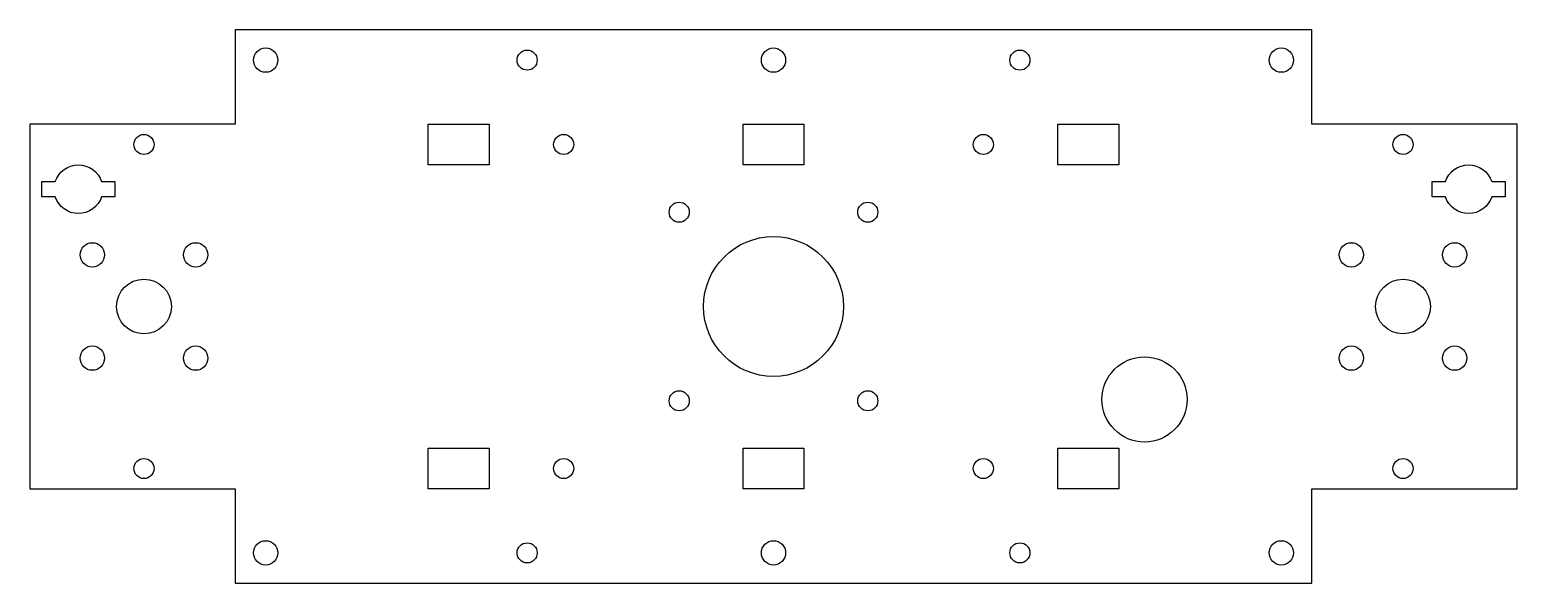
# Model space of a CAD drawing. Header units: millimetres. Extents: x -122 to 122, y -46 to 46.
import ezdxf

# ---------------------------------------------------------------- set-up
doc = ezdxf.new("R2010")
doc.units = ezdxf.units.MM

msp = doc.modelspace()

# ---------------------------------------------------------------- linework, layer by layer
for points in [[(88.5, 30), (88.5, 45.5), (-88.5, 45.5), (-88.5, 30), (-122.28, 30), (-122.28, -30), (-88.5, -30), (-88.5, -45.5), (88.5, -45.5), (88.5, -30), (122.28, -30), (122.28, 30)], [(-46.75, 30), (-46.75, 23.28), (-56.75, 23.28), (-56.75, 30)], [(5, 30), (5, 23.28), (-5, 23.28), (-5, 30)], [(46.75, 23.28), (46.75, 30), (56.75, 30), (56.75, 23.28)], [(-46.75, -23.28), (-46.75, -30), (-56.75, -30), (-56.75, -23.28)], [(-5, -30), (-5, -23.28), (5, -23.28), (5, -30)], [(46.75, -30), (46.75, -23.28), (56.75, -23.28), (56.75, -30)]]:
    msp.add_lwpolyline(points, close=True)
for points in [[(-110.48, 18.03, -0.723747), (-118.08, 18.03), (-120.28, 18.03), (-120.28, 20.53), (-118.08, 20.53, -0.723747), (-110.48, 20.53), (-108.28, 20.53), (-108.28, 18.03)], [(118.08, 18.03, -0.723747), (110.48, 18.03), (108.28, 18.03), (108.28, 20.53), (110.48, 20.53, -0.723747), (118.08, 20.53), (120.28, 20.53), (120.28, 18.03)]]:
    msp.add_lwpolyline(points, format="xyb", close=True)
for centre, radius in [((-83.5, 40.5), 2), ((-40.5, 40.5), 1.65), ((0, 40.5), 2), ((40.5, 40.5), 1.65), ((83.5, 40.5), 2), ((-103.5, 26.64), 1.65), ((-34.5, 26.64), 1.65), ((34.5, 26.64), 1.65), ((103.5, 26.64), 1.65), ((-15.5, 15.5), 1.65), ((15.5, 15.5), 1.65), ((-111.99, 8.49), 2), ((-95.01, 8.49), 2), ((0, 0), 11.5), ((95.01, 8.49), 2), ((111.99, 8.49), 2), ((-103.5, 0), 4.5), ((103.5, 0), 4.5), ((-111.99, -8.49), 2), ((-95.01, -8.49), 2), ((95.01, -8.49), 2), ((111.99, -8.49), 2), ((61, -15.28), 7), ((-15.5, -15.5), 1.65), ((15.5, -15.5), 1.65), ((-103.5, -26.64), 1.65), ((-34.5, -26.64), 1.65), ((34.5, -26.64), 1.65), ((103.5, -26.64), 1.65), ((-83.5, -40.5), 2), ((-40.5, -40.5), 1.65), ((0, -40.5), 2), ((40.5, -40.5), 1.65), ((83.5, -40.5), 2)]:
    msp.add_circle(centre, radius)

doc.saveas('drawing.dxf')
